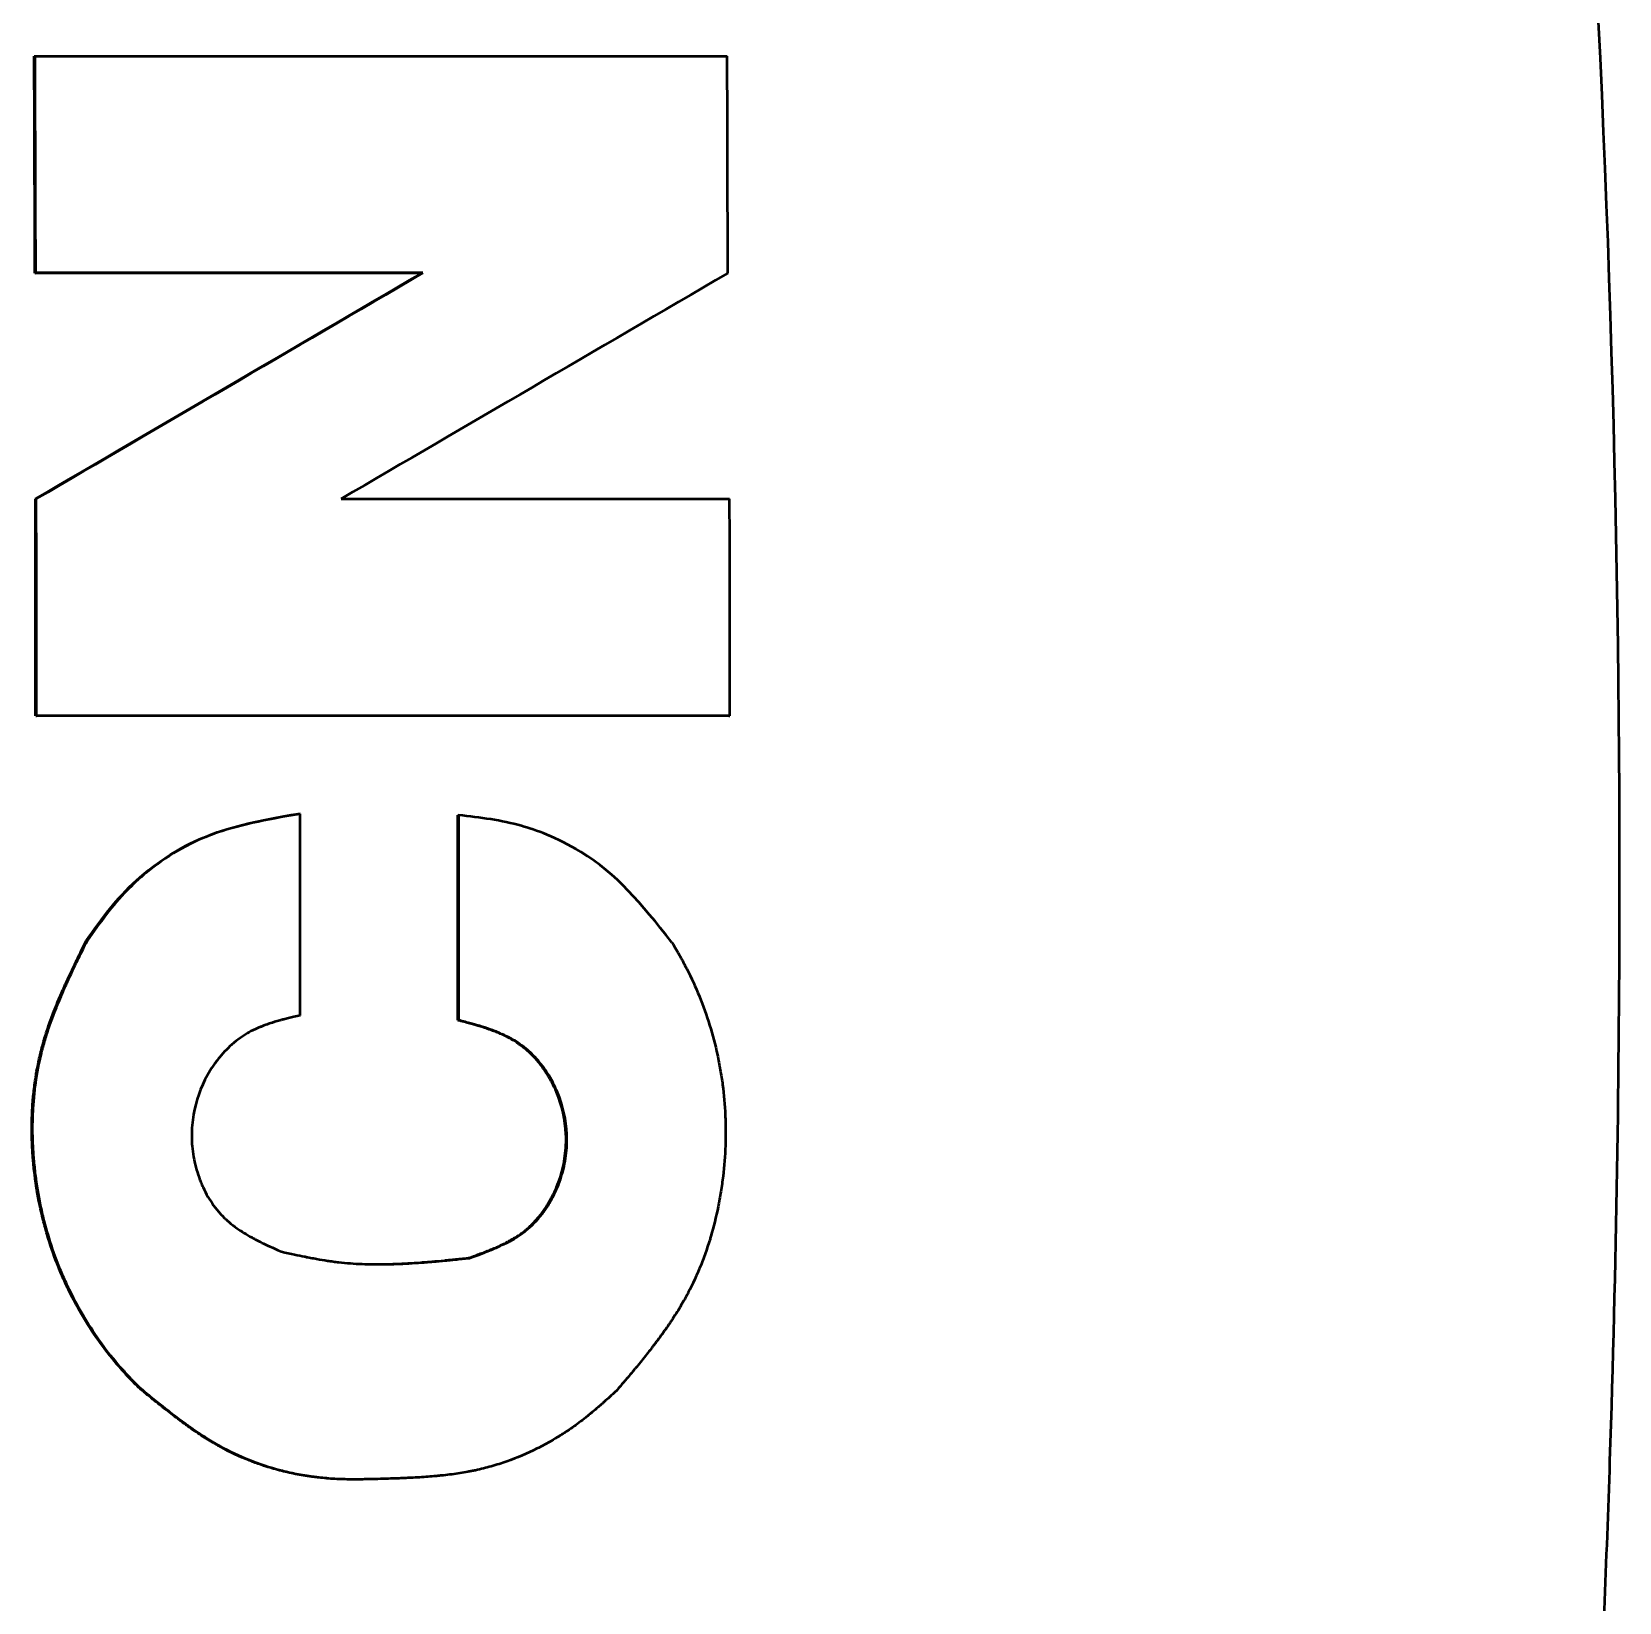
# Model space of a CAD drawing. Header units: millimetres. Extents: x 1510 to 10524, y 7125 to 13164.
# Drawn here: x 7943.565 to 7946.705, y 12628.215 to 12631.323 of the extents above; entities that cross this region are included whole.
import ezdxf

# ---------------------------------------------------------------- set-up
doc = ezdxf.new("R2010")
doc.units = ezdxf.units.MM
doc.header["$LTSCALE"] = 4
doc.layers.add('Visible (ISO)', color=7, linetype='Continuous', lineweight=50)

msp = doc.modelspace()

# ---------------------------------------------------------------- linework, layer by layer
at = {"layer": 'Visible (ISO)'}
for p, q in [((7943.5701, 12631.2741), (7943.5719, 12631.2743)), ((7943.5715, 12630.8452), (7943.5732, 12630.8453)), ((7944.3371, 12630.8452), (7944.3388, 12630.8453)), ((7943.5724, 12630.3982), (7943.5742, 12630.3983)), ((7943.573, 12629.9692), (7943.5747, 12629.9692)), ((7944.9441, 12629.9692), (7944.9459, 12629.9692)), ((7944.0946, 12629.7754), (7944.0963, 12629.7754)), ((7944.4077, 12629.7726), (7944.4094, 12629.7726)), ((7943.6729, 12629.5236), (7943.6746, 12629.5236)), ((7944.4076, 12629.3668), (7944.4093, 12629.3668)), ((7944.4291, 12628.8963), (7944.4308, 12628.8962)), ((7943.7796, 12628.6372), (7943.7814, 12628.6371)), ((7944.15, 12628.4601), (7944.1482, 12628.4603))]:
    msp.add_line(p, q, dxfattribs=at)
for centre, major_axis, ratio, start_param, end_param in [((7929.7884, 12629.6291), (-0.0004, 79.6581), 0.173048, 4.727654, 4.73304), ((7929.7334, 12629.6291), (-0.0005, 79.668), 0.173738, 4.727654, 4.73304), ((7929.7444, 12629.6317), (0.0004, -87.4356), 0.17383, 1.584674, 1.589583), ((7929.9277, 12629.643), (-0.0001, 78.6009), 0.173603, 4.716539, 4.721997), ((7929.872, 12629.643), (-0.0001, 78.6109), 0.174312, 4.716539, 4.721997), ((7929.879, 12629.6431), (0.0001, -86.4911), 0.174203, 1.574566, 1.579529)]:
    msp.add_ellipse(centre, major_axis=major_axis, ratio=ratio, start_param=start_param, end_param=end_param, dxfattribs=at)
for points, knots in [([(7945.4339, 12638.9646), (7945.8686, 12637.4002), (7946.1794, 12635.8573), (7946.3846, 12634.3544), (7946.3849, 12634.3521), (7946.3852, 12634.3498), (7946.3856, 12634.3476), (7946.386, 12634.3446), (7946.3863, 12634.3418), (7946.3868, 12634.3387), (7946.5995, 12632.7753), (7946.7034, 12631.216), (7946.7048, 12629.6754), (7946.7048, 12629.6649), (7946.7048, 12629.6543), (7946.7048, 12629.6437)], [0, 0, 0, 0, 0.49827, 0.49827, 0.49827, 0.499023, 0.499023, 0.499023, 0.5, 0.5, 0.5, 0.996593, 0.996593, 0.996593, 1, 1, 1, 1]), ([(7943.6729, 12629.5236), (7943.7054, 12629.57), (7943.7317, 12629.6065), (7943.8347, 12629.6999), (7943.8935, 12629.7245), (7943.973, 12629.7537), (7944.0269, 12629.7638), (7944.0946, 12629.7754)], [-0.4095932, -0.4095932, -0.4095932, -0.4095932, -0.3296289, -0.3296289, -0.2091929, -0.2091929, 0, 0, 0, 0]), ([(7944.0963, 12629.7754), (7943.9976, 12629.7585), (7943.9268, 12629.7444), (7943.8067, 12629.6747), (7943.7726, 12629.643), (7943.7239, 12629.5933), (7943.6998, 12629.5595), (7943.6746, 12629.5236)], [0, 0, 0, 0, 0.3050726, 0.3050726, 0.5082668, 0.5082668, 0.8301555, 0.8301555, 0.8301555, 0.8301555]), ([(7944.0963, 12629.3762), (7944.0963, 12629.4428), (7944.0963, 12629.5093), (7944.0964, 12629.6424), (7944.0964, 12629.7089), (7944.0963, 12629.7754)], [0, 0, 0, 0, 0.1996113, 0.1996113, 0.3992069, 0.3992069, 0.3992069, 0.3992069]), ([(7944.4076, 12629.3668), (7944.4076, 12629.4344), (7944.4077, 12629.5021), (7944.4077, 12629.6373), (7944.4077, 12629.705), (7944.4077, 12629.7726)], [-0.4058052, -0.4058052, -0.4058052, -0.4058052, -0.2028942, -0.2028942, 0, 0, 0, 0]), ([(7944.4094, 12629.7726), (7944.4094, 12629.705), (7944.4094, 12629.6373), (7944.4094, 12629.5021), (7944.4094, 12629.4344), (7944.4093, 12629.3668)], [0, 0, 0, 0, 0.2029443, 0.2029443, 0.4059188, 0.4059188, 0.4059188, 0.4059188]), ([(7944.8312, 12629.5208), (7944.7695, 12629.5991), (7944.7231, 12629.6555), (7944.6036, 12629.7289), (7944.56, 12629.7437), (7944.4936, 12629.7627), (7944.4532, 12629.7676), (7944.4094, 12629.7726)], [0, 0, 0, 0, 0.3008666, 0.3008666, 0.4987677, 0.4987677, 0.8075633, 0.8075633, 0.8075633, 0.8075633]), ([(7946.7048, 12629.6437), (7946.7048, 12629.2617), (7946.6985, 12628.8789), (7946.6858, 12628.4949), (7946.6793, 12628.2979), (7946.6711, 12628.1006), (7946.6612, 12627.903), (7946.6514, 12627.7057), (7946.6398, 12627.5078), (7946.6265, 12627.3101), (7946.6262, 12627.3066), (7946.626, 12627.3031), (7946.6258, 12627.2996), (7946.5732, 12626.5199), (7946.494, 12625.7373), (7946.3874, 12624.9536), (7946.3871, 12624.9514), (7946.3868, 12624.9493), (7946.3865, 12624.9471), (7946.3861, 12624.944), (7946.3857, 12624.9408), (7946.3853, 12624.9379), (7946.18, 12623.4335), (7945.869, 12621.889), (7945.4339, 12620.3228)], [0, 0, 0, 0, 0.122876, 0.122876, 0.122876, 0.185923, 0.185923, 0.185923, 0.248884, 0.248884, 0.248884, 0.25, 0.25, 0.25, 0.49834, 0.49834, 0.49834, 0.499023, 0.499023, 0.499023, 0.5, 0.5, 0.5, 1, 1, 1, 1]), ([(7943.7796, 12628.6372), (7943.7754, 12628.6414), (7943.7715, 12628.6453), (7943.768, 12628.6489), (7943.765, 12628.6519), (7943.7622, 12628.6548), (7943.7598, 12628.6573), (7943.7594, 12628.6577), (7943.7591, 12628.658), (7943.7587, 12628.6585), (7943.7584, 12628.6588), (7943.7578, 12628.6594), (7943.7574, 12628.6598), (7943.757, 12628.6603), (7943.7566, 12628.6607), (7943.7561, 12628.6612), (7943.7553, 12628.6621), (7943.7544, 12628.663), (7943.7536, 12628.6639), (7943.7518, 12628.6659), (7943.7501, 12628.6677), (7943.7486, 12628.6694), (7943.7452, 12628.6732), (7943.7421, 12628.6766), (7943.7386, 12628.6806), (7943.7256, 12628.6957), (7943.7132, 12628.7113), (7943.7013, 12628.7276), (7943.6895, 12628.7439), (7943.6784, 12628.7606), (7943.6681, 12628.7778), (7943.6578, 12628.795), (7943.6481, 12628.8127), (7943.6393, 12628.8306), (7943.6349, 12628.8396), (7943.6307, 12628.8486), (7943.6266, 12628.8578), (7943.6226, 12628.867), (7943.6188, 12628.8762), (7943.6152, 12628.8856), (7943.6079, 12628.9042), (7943.6013, 12628.9235), (7943.5956, 12628.9427), (7943.5928, 12628.9523), (7943.5902, 12628.9619), (7943.5877, 12628.9717), (7943.5853, 12628.9814), (7943.583, 12628.9912), (7943.581, 12629.0011), (7943.5769, 12629.0208), (7943.5736, 12629.0403), (7943.571, 12629.0608), (7943.5704, 12629.0659), (7943.5698, 12629.0711), (7943.5692, 12629.0762), (7943.5687, 12629.0813), (7943.5682, 12629.0864), (7943.5678, 12629.0915), (7943.5669, 12629.1017), (7943.5663, 12629.1118), (7943.5659, 12629.1219), (7943.5654, 12629.132), (7943.5652, 12629.1421), (7943.5652, 12629.1521), (7943.5652, 12629.1621), (7943.5654, 12629.1716), (7943.5659, 12629.182), (7943.566, 12629.1845), (7943.5661, 12629.1872), (7943.5663, 12629.1897), (7943.5664, 12629.1923), (7943.5666, 12629.1949), (7943.5667, 12629.1975), (7943.5671, 12629.2026), (7943.5675, 12629.2077), (7943.5679, 12629.2128), (7943.5689, 12629.2229), (7943.57, 12629.2328), (7943.5714, 12629.2429), (7943.5728, 12629.2528), (7943.5744, 12629.2626), (7943.5763, 12629.2723), (7943.5781, 12629.2821), (7943.5804, 12629.2925), (7943.5825, 12629.3012), (7943.5828, 12629.3024), (7943.5831, 12629.3033), (7943.5833, 12629.3044), (7943.5836, 12629.3055), (7943.5839, 12629.3066), (7943.5842, 12629.3077), (7943.5847, 12629.3099), (7943.5853, 12629.3121), (7943.5859, 12629.3143), (7943.5871, 12629.3187), (7943.5884, 12629.3232), (7943.5897, 12629.3278), (7943.5924, 12629.3368), (7943.5955, 12629.3463), (7943.5986, 12629.3555), (7943.6019, 12629.3649), (7943.6054, 12629.3745), (7943.6092, 12629.3843), (7943.6115, 12629.3903), (7943.6139, 12629.3963), (7943.6164, 12629.4024), (7943.618, 12629.4063), (7943.62, 12629.4111), (7943.6214, 12629.4143), (7943.6217, 12629.4149), (7943.6219, 12629.4153), (7943.6221, 12629.4159), (7943.6223, 12629.4164), (7943.6225, 12629.4169), (7943.6228, 12629.4175), (7943.6232, 12629.4185), (7943.6237, 12629.4195), (7943.6241, 12629.4206), (7943.625, 12629.4227), (7943.626, 12629.4248), (7943.627, 12629.4271), (7943.6289, 12629.4315), (7943.631, 12629.4361), (7943.633, 12629.4405), (7943.6352, 12629.4453), (7943.6375, 12629.4503), (7943.6399, 12629.4554), (7943.6415, 12629.4589), (7943.6432, 12629.4625), (7943.6449, 12629.4661), (7943.6454, 12629.4672), (7943.646, 12629.4685), (7943.6464, 12629.4692), (7943.6467, 12629.4698), (7943.6468, 12629.47), (7943.647, 12629.4705), (7943.6472, 12629.4709), (7943.6474, 12629.4714), (7943.6476, 12629.4718), (7943.648, 12629.4727), (7943.6485, 12629.4736), (7943.6489, 12629.4745), (7943.6497, 12629.4763), (7943.6507, 12629.4782), (7943.6517, 12629.4803), (7943.6535, 12629.484), (7943.6556, 12629.4883), (7943.6579, 12629.493), (7943.6623, 12629.5022), (7943.6677, 12629.5131), (7943.6729, 12629.5236)], [0, 0, 0, 0, 0.015625, 0.015625, 0.015625, 0.029239, 0.029239, 0.029239, 0.03125, 0.03125, 0.03125, 0.032836, 0.032836, 0.032836, 0.034487, 0.034487, 0.034487, 0.037994, 0.037994, 0.037994, 0.045797, 0.045797, 0.045797, 0.0625, 0.0625, 0.0625, 0.125, 0.125, 0.125, 0.1875, 0.1875, 0.1875, 0.25, 0.25, 0.25, 0.281298, 0.281298, 0.281298, 0.312501, 0.312501, 0.312501, 0.375, 0.375, 0.375, 0.406325, 0.406325, 0.406325, 0.4375, 0.4375, 0.4375, 0.5, 0.5, 0.5, 0.515465, 0.515465, 0.515465, 0.531106, 0.531106, 0.531106, 0.562499, 0.562499, 0.562499, 0.59375, 0.59375, 0.59375, 0.625, 0.625, 0.625, 0.632558, 0.632558, 0.632558, 0.640245, 0.640245, 0.640245, 0.655906, 0.655906, 0.655906, 0.6875, 0.6875, 0.6875, 0.71875, 0.71875, 0.71875, 0.75, 0.75, 0.75, 0.754225, 0.754225, 0.754225, 0.758357, 0.758357, 0.758357, 0.766399, 0.766399, 0.766399, 0.781914, 0.781914, 0.781914, 0.812503, 0.812503, 0.812503, 0.84375, 0.84375, 0.84375, 0.862702, 0.862702, 0.862702, 0.875, 0.875, 0.875, 0.877324, 0.877324, 0.877324, 0.879523, 0.879523, 0.879523, 0.883656, 0.883656, 0.883656, 0.891321, 0.891321, 0.891321, 0.906255, 0.906255, 0.906255, 0.922843, 0.922843, 0.922843, 0.93431, 0.93431, 0.93431, 0.9375, 0.9375, 0.9375, 0.940248, 0.940248, 0.940248, 0.942815, 0.942815, 0.942815, 0.947554, 0.947554, 0.947554, 0.956029, 0.956029, 0.956029, 0.971032, 0.971032, 0.971032, 1, 1, 1, 1]), ([(7943.7814, 12628.6371), (7943.7729, 12628.6455), (7943.7659, 12628.6526), (7943.7604, 12628.6583), (7943.7601, 12628.6587), (7943.7596, 12628.6592), (7943.7592, 12628.6597), (7943.7587, 12628.6601), (7943.7583, 12628.6606), (7943.7579, 12628.6611), (7943.757, 12628.662), (7943.7562, 12628.6629), (7943.7553, 12628.6638), (7943.7536, 12628.6656), (7943.752, 12628.6674), (7943.7503, 12628.6693), (7943.7469, 12628.673), (7943.7436, 12628.6767), (7943.7404, 12628.6805), (7943.7273, 12628.6956), (7943.7149, 12628.7112), (7943.7031, 12628.7275), (7943.6795, 12628.76), (7943.6588, 12628.7944), (7943.641, 12628.8305), (7943.6366, 12628.8396), (7943.6324, 12628.8486), (7943.6284, 12628.8577), (7943.6244, 12628.8669), (7943.6205, 12628.8761), (7943.6169, 12628.8855), (7943.6096, 12628.9041), (7943.6031, 12628.9232), (7943.5974, 12628.9426), (7943.5945, 12628.9523), (7943.5919, 12628.9619), (7943.5894, 12628.9716), (7943.587, 12628.9814), (7943.5847, 12628.9911), (7943.5827, 12629.001), (7943.5786, 12629.0207), (7943.5753, 12629.0406), (7943.5727, 12629.0608), (7943.5721, 12629.0658), (7943.5715, 12629.071), (7943.571, 12629.0761), (7943.5704, 12629.0812), (7943.57, 12629.0863), (7943.5695, 12629.0914), (7943.5687, 12629.1016), (7943.568, 12629.1117), (7943.5676, 12629.1218), (7943.5667, 12629.142), (7943.5668, 12629.1621), (7943.5676, 12629.1819), (7943.5677, 12629.1844), (7943.5679, 12629.1871), (7943.568, 12629.1897), (7943.5681, 12629.1923), (7943.5683, 12629.1948), (7943.5685, 12629.1974), (7943.5688, 12629.2025), (7943.5692, 12629.2076), (7943.5697, 12629.2127), (7943.5706, 12629.2229), (7943.5717, 12629.2329), (7943.5731, 12629.2428), (7943.5759, 12629.2627), (7943.5796, 12629.2821), (7943.5843, 12629.3011), (7943.5846, 12629.3023), (7943.5848, 12629.3033), (7943.5851, 12629.3044), (7943.5853, 12629.3055), (7943.5856, 12629.3066), (7943.5859, 12629.3077), (7943.5865, 12629.3099), (7943.5871, 12629.3121), (7943.5877, 12629.3143), (7943.5889, 12629.3187), (7943.5901, 12629.3232), (7943.5915, 12629.3277), (7943.5942, 12629.3368), (7943.5971, 12629.346), (7943.6004, 12629.3555), (7943.6069, 12629.3743), (7943.6145, 12629.3939), (7943.6232, 12629.4143), (7943.6234, 12629.4149), (7943.6236, 12629.4153), (7943.6238, 12629.4159), (7943.6241, 12629.4164), (7943.6243, 12629.4169), (7943.6245, 12629.4174), (7943.625, 12629.4185), (7943.6254, 12629.4195), (7943.6259, 12629.4206), (7943.6268, 12629.4227), (7943.6278, 12629.4249), (7943.6287, 12629.4271), (7943.6306, 12629.4314), (7943.6326, 12629.4359), (7943.6347, 12629.4405), (7943.6389, 12629.4496), (7943.6433, 12629.4592), (7943.6481, 12629.4692), (7943.6484, 12629.4698), (7943.6485, 12629.47), (7943.6487, 12629.4705), (7943.6489, 12629.4709), (7943.6491, 12629.4713), (7943.6494, 12629.4718), (7943.6498, 12629.4727), (7943.6502, 12629.4736), (7943.6507, 12629.4745), (7943.6515, 12629.4764), (7943.6525, 12629.4783), (7943.6534, 12629.4803), (7943.6553, 12629.4842), (7943.6574, 12629.4885), (7943.6596, 12629.493), (7943.664, 12629.5021), (7943.669, 12629.5123), (7943.6746, 12629.5236)], [0, 0, 0, 0, 0.03125, 0.03125, 0.03125, 0.033203, 0.033203, 0.033203, 0.035156, 0.035156, 0.035156, 0.039062, 0.039062, 0.039062, 0.046875, 0.046875, 0.046875, 0.0625, 0.0625, 0.0625, 0.125, 0.125, 0.125, 0.25, 0.25, 0.25, 0.28125, 0.28125, 0.28125, 0.3125, 0.3125, 0.3125, 0.375, 0.375, 0.375, 0.40625, 0.40625, 0.40625, 0.4375, 0.4375, 0.4375, 0.5, 0.5, 0.5, 0.515625, 0.515625, 0.515625, 0.53125, 0.53125, 0.53125, 0.5625, 0.5625, 0.5625, 0.625, 0.625, 0.625, 0.632812, 0.632812, 0.632812, 0.640625, 0.640625, 0.640625, 0.65625, 0.65625, 0.65625, 0.6875, 0.6875, 0.6875, 0.75, 0.75, 0.75, 0.753906, 0.753906, 0.753906, 0.757812, 0.757812, 0.757812, 0.765625, 0.765625, 0.765625, 0.78125, 0.78125, 0.78125, 0.8125, 0.8125, 0.8125, 0.875, 0.875, 0.875, 0.876953, 0.876953, 0.876953, 0.878906, 0.878906, 0.878906, 0.882812, 0.882812, 0.882812, 0.890625, 0.890625, 0.890625, 0.90625, 0.90625, 0.90625, 0.9375, 0.9375, 0.9375, 0.939453, 0.939453, 0.939453, 0.941406, 0.941406, 0.941406, 0.945312, 0.945312, 0.945312, 0.953125, 0.953125, 0.953125, 0.96875, 0.96875, 0.96875, 1, 1, 1, 1]), ([(7944.8312, 12629.5208), (7944.8376, 12629.5103), (7944.8426, 12629.5017), (7944.8464, 12629.495), (7944.8467, 12629.4946), (7944.847, 12629.4939), (7944.8473, 12629.4934), (7944.8476, 12629.4928), (7944.8479, 12629.4923), (7944.8482, 12629.4917), (7944.8489, 12629.4906), (7944.8495, 12629.4895), (7944.8501, 12629.4884), (7944.8513, 12629.4863), (7944.8525, 12629.4841), (7944.8536, 12629.4819), (7944.856, 12629.4774), (7944.8583, 12629.473), (7944.8606, 12629.4685), (7944.8697, 12629.4506), (7944.878, 12629.4324), (7944.8856, 12629.4137), (7944.9007, 12629.3763), (7944.9126, 12629.3378), (7944.9212, 12629.2984), (7944.9233, 12629.2885), (7944.9252, 12629.2788), (7944.9269, 12629.2689), (7944.9287, 12629.259), (7944.9302, 12629.2491), (7944.9315, 12629.2391), (7944.934, 12629.2192), (7944.9358, 12629.1991), (7944.9367, 12629.1788), (7944.937, 12629.1738), (7944.9371, 12629.1688), (7944.9373, 12629.1638), (7944.9374, 12629.1588), (7944.9375, 12629.1538), (7944.9375, 12629.1487), (7944.9375, 12629.1387), (7944.9374, 12629.1286), (7944.937, 12629.1186), (7944.9363, 12629.0984), (7944.9347, 12629.0783), (7944.9323, 12629.0581), (7944.9317, 12629.053), (7944.9311, 12629.0478), (7944.9304, 12629.0427), (7944.9296, 12629.0376), (7944.9289, 12629.0326), (7944.9281, 12629.0275), (7944.9265, 12629.0174), (7944.9247, 12629.0074), (7944.9227, 12628.9975), (7944.9186, 12628.9777), (7944.9138, 12628.9583), (7944.9082, 12628.9393), (7944.9079, 12628.9381), (7944.9075, 12628.9368), (7944.9071, 12628.9355), (7944.9068, 12628.9343), (7944.9064, 12628.9331), (7944.906, 12628.9318), (7944.9052, 12628.9294), (7944.9045, 12628.9269), (7944.9037, 12628.9244), (7944.9021, 12628.9195), (7944.9005, 12628.9147), (7944.8988, 12628.9099), (7944.8955, 12628.9002), (7944.892, 12628.8908), (7944.8882, 12628.8815), (7944.8808, 12628.8629), (7944.8725, 12628.845), (7944.8634, 12628.8277), (7944.8623, 12628.8256), (7944.8612, 12628.8235), (7944.8601, 12628.8214), (7944.8589, 12628.8193), (7944.8578, 12628.8172), (7944.8566, 12628.8151), (7944.8542, 12628.8109), (7944.8518, 12628.8066), (7944.8492, 12628.8023), (7944.8442, 12628.7938), (7944.8388, 12628.7851), (7944.8331, 12628.7764), (7944.8327, 12628.7758), (7944.8324, 12628.7754), (7944.8321, 12628.7749), (7944.8318, 12628.7744), (7944.8315, 12628.774), (7944.8312, 12628.7735), (7944.8305, 12628.7725), (7944.8299, 12628.7715), (7944.8292, 12628.7705), (7944.8279, 12628.7686), (7944.8266, 12628.7666), (7944.8252, 12628.7646), (7944.8225, 12628.7607), (7944.8197, 12628.7567), (7944.8168, 12628.7526), (7944.8111, 12628.7445), (7944.8049, 12628.7361), (7944.7985, 12628.7276), (7944.7981, 12628.7271), (7944.7978, 12628.7267), (7944.7975, 12628.7263), (7944.7971, 12628.7258), (7944.7968, 12628.7254), (7944.7965, 12628.725), (7944.7958, 12628.7241), (7944.7951, 12628.7232), (7944.7944, 12628.7223), (7944.793, 12628.7205), (7944.7916, 12628.7187), (7944.7902, 12628.7168), (7944.7873, 12628.7131), (7944.7843, 12628.7093), (7944.7812, 12628.7054), (7944.775, 12628.6975), (7944.7683, 12628.6892), (7944.7611, 12628.6805), (7944.761, 12628.6805), (7944.761, 12628.6804), (7944.761, 12628.6804), (7944.7607, 12628.6801), (7944.7602, 12628.6795), (7944.7598, 12628.679), (7944.7593, 12628.6784), (7944.7588, 12628.6778), (7944.7583, 12628.6772), (7944.7573, 12628.676), (7944.7562, 12628.6747), (7944.755, 12628.6732), (7944.7526, 12628.6703), (7944.7498, 12628.6669), (7944.7465, 12628.6631), (7944.7401, 12628.6554), (7944.732, 12628.6458), (7944.7223, 12628.6343)], [0, 0, 0, 0, 0.03125, 0.03125, 0.03125, 0.033203, 0.033203, 0.033203, 0.035156, 0.035156, 0.035156, 0.039062, 0.039062, 0.039062, 0.046875, 0.046875, 0.046875, 0.0625, 0.0625, 0.0625, 0.125, 0.125, 0.125, 0.25, 0.25, 0.25, 0.28125, 0.28125, 0.28125, 0.3125, 0.3125, 0.3125, 0.375, 0.375, 0.375, 0.390625, 0.390625, 0.390625, 0.40625, 0.40625, 0.40625, 0.4375, 0.4375, 0.4375, 0.5, 0.5, 0.5, 0.515625, 0.515625, 0.515625, 0.53125, 0.53125, 0.53125, 0.5625, 0.5625, 0.5625, 0.625, 0.625, 0.625, 0.628906, 0.628906, 0.628906, 0.632812, 0.632812, 0.632812, 0.640625, 0.640625, 0.640625, 0.65625, 0.65625, 0.65625, 0.6875, 0.6875, 0.6875, 0.75, 0.75, 0.75, 0.757812, 0.757812, 0.757812, 0.765625, 0.765625, 0.765625, 0.78125, 0.78125, 0.78125, 0.8125, 0.8125, 0.8125, 0.814453, 0.814453, 0.814453, 0.816406, 0.816406, 0.816406, 0.820312, 0.820312, 0.820312, 0.828125, 0.828125, 0.828125, 0.84375, 0.84375, 0.84375, 0.875, 0.875, 0.875, 0.876953, 0.876953, 0.876953, 0.878906, 0.878906, 0.878906, 0.882812, 0.882812, 0.882812, 0.890625, 0.890625, 0.890625, 0.90625, 0.90625, 0.90625, 0.9375, 0.9375, 0.9375, 0.937744, 0.937744, 0.937744, 0.941406, 0.941406, 0.941406, 0.945312, 0.945312, 0.945312, 0.953125, 0.953125, 0.953125, 0.96875, 0.96875, 0.96875, 1, 1, 1, 1]), ([(7944.0963, 12629.3762), (7944.0874, 12629.3742), (7944.0796, 12629.3723), (7944.0696, 12629.3699), (7944.0665, 12629.3691), (7944.0624, 12629.368), (7944.061, 12629.3677), (7944.0591, 12629.3672), (7944.0581, 12629.3669), (7944.0571, 12629.3666), (7944.0565, 12629.3665), (7944.0564, 12629.3664), (7944.0489, 12629.3644), (7944.042, 12629.3623), (7944.0323, 12629.3591), (7944.0292, 12629.358), (7944.0247, 12629.3563), (7944.0222, 12629.3554), (7944.0197, 12629.3544), (7944.0183, 12629.3538), (7944.018, 12629.3537), (7944.011, 12629.3508), (7944.0047, 12629.3479), (7943.9958, 12629.3432), (7943.9929, 12629.3416), (7943.9887, 12629.3391), (7943.9873, 12629.3383), (7943.9846, 12629.3365), (7943.9833, 12629.3357), (7943.9763, 12629.331), (7943.9709, 12629.327), (7943.963, 12629.3204), (7943.9604, 12629.3181), (7943.9553, 12629.3134), (7943.9527, 12629.3109), (7943.9455, 12629.3036), (7943.9409, 12629.2984), (7943.9321, 12629.2877), (7943.9278, 12629.282), (7943.916, 12629.2645), (7943.9091, 12629.2523), (7943.8917, 12629.2139), (7943.8848, 12629.1872), (7943.8813, 12629.1451), (7943.8813, 12629.1311), (7943.8838, 12629.1034), (7943.8862, 12629.0897), (7943.8916, 12629.069), (7943.8937, 12629.0623), (7943.8973, 12629.0524), (7943.8985, 12629.0491), (7943.9012, 12629.0426), (7943.9025, 12629.0395), (7943.907, 12629.0298), (7943.9102, 12629.0236), (7943.9172, 12629.0116), (7943.9209, 12629.0059), (7943.9289, 12628.9948), (7943.9332, 12628.9894), (7943.9399, 12628.9819), (7943.9423, 12628.9795), (7943.9458, 12628.9759), (7943.947, 12628.9747), (7943.9489, 12628.973), (7943.9495, 12628.9724), (7943.9507, 12628.9713), (7943.9514, 12628.9707), (7943.9566, 12628.966), (7943.9617, 12628.9619), (7943.9698, 12628.9559), (7943.9726, 12628.9539), (7943.9769, 12628.951), (7943.9795, 12628.9493), (7943.9821, 12628.9476), (7943.9836, 12628.9467), (7943.9841, 12628.9464), (7943.9895, 12628.943), (7943.9951, 12628.9398), (7944.0041, 12628.9349), (7944.0072, 12628.9332), (7944.012, 12628.9307), (7944.0151, 12628.9292), (7944.0183, 12628.9276), (7944.02, 12628.9268), (7944.0203, 12628.9266), (7944.0289, 12628.9224), (7944.0415, 12628.9166), (7944.0583, 12628.909)], [0, 0, 0, 0, 0.03125, 0.03125, 0.046875, 0.046875, 0.054688, 0.054688, 0.058594, 0.061523, 0.061523, 0.0625, 0.0625, 0.09375, 0.09375, 0.109375, 0.109375, 0.117188, 0.123047, 0.123047, 0.125, 0.125, 0.15625, 0.15625, 0.171875, 0.171875, 0.179688, 0.179688, 0.1875, 0.1875, 0.21875, 0.21875, 0.234375, 0.234375, 0.25, 0.25, 0.28125, 0.28125, 0.3125, 0.3125, 0.375, 0.375, 0.5, 0.5, 0.5625, 0.5625, 0.625, 0.625, 0.65625, 0.65625, 0.671875, 0.671875, 0.6875, 0.6875, 0.71875, 0.71875, 0.75, 0.75, 0.78125, 0.78125, 0.796875, 0.796875, 0.804688, 0.804688, 0.808594, 0.808594, 0.8125, 0.8125, 0.84375, 0.84375, 0.859375, 0.859375, 0.867188, 0.873047, 0.873047, 0.875, 0.875, 0.90625, 0.90625, 0.921875, 0.921875, 0.929688, 0.936523, 0.936523, 0.9375, 0.9375, 1, 1, 1, 1]), ([(7944.4291, 12628.8963), (7944.4381, 12628.8995), (7944.446, 12628.9024), (7944.4527, 12628.9049), (7944.4563, 12628.9062), (7944.4595, 12628.9074), (7944.4624, 12628.9085), (7944.4644, 12628.9093), (7944.4662, 12628.91), (7944.4678, 12628.9107), (7944.4682, 12628.9108), (7944.4683, 12628.9109), (7944.469, 12628.9111), (7944.4692, 12628.9112), (7944.4699, 12628.9115), (7944.4703, 12628.9117), (7944.4708, 12628.9118), (7944.4712, 12628.912), (7944.4717, 12628.9122), (7944.4726, 12628.9126), (7944.4735, 12628.913), (7944.4743, 12628.9133), (7944.4764, 12628.9142), (7944.4781, 12628.9149), (7944.4795, 12628.9155), (7944.4833, 12628.9171), (7944.4856, 12628.9181), (7944.4894, 12628.9198), (7944.4926, 12628.9213), (7944.4957, 12628.9227), (7944.4986, 12628.9242), (7944.5001, 12628.9249), (7944.5015, 12628.9256), (7944.5029, 12628.9264), (7944.5036, 12628.9267), (7944.5043, 12628.9271), (7944.505, 12628.9275), (7944.5057, 12628.9278), (7944.5063, 12628.9281), (7944.5071, 12628.9285), (7944.5074, 12628.9287), (7944.5079, 12628.929), (7944.5083, 12628.9292), (7944.5087, 12628.9294), (7944.5091, 12628.9296), (7944.5095, 12628.9299), (7944.5103, 12628.9303), (7944.5111, 12628.9308), (7944.5119, 12628.9312), (7944.5135, 12628.9321), (7944.5151, 12628.933), (7944.5165, 12628.9339), (7944.5196, 12628.9357), (7944.5224, 12628.9374), (7944.5255, 12628.9394), (7944.5283, 12628.9413), (7944.5311, 12628.9432), (7944.5338, 12628.9452), (7944.5365, 12628.9472), (7944.5389, 12628.949), (7944.5416, 12628.9512), (7944.5429, 12628.9522), (7944.5442, 12628.9534), (7944.5455, 12628.9545), (7944.5468, 12628.9556), (7944.5481, 12628.9567), (7944.5493, 12628.9579), (7944.5519, 12628.9602), (7944.5543, 12628.9625), (7944.5568, 12628.9651), (7944.5592, 12628.9675), (7944.5616, 12628.9701), (7944.564, 12628.9728), (7944.5663, 12628.9754), (7944.5687, 12628.9783), (7944.5708, 12628.981), (7944.573, 12628.9838), (7944.5751, 12628.9865), (7944.5772, 12628.9894), (7944.5792, 12628.9923), (7944.5813, 12628.9952), (7944.5832, 12628.9982), (7944.587, 12629.0042), (7944.5907, 12629.0105), (7944.594, 12629.0169), (7944.5957, 12629.0201), (7944.5973, 12629.0232), (7944.5988, 12629.0265), (7944.6003, 12629.0298), (7944.6018, 12629.033), (7944.6032, 12629.0364), (7944.6059, 12629.0431), (7944.6084, 12629.0499), (7944.6106, 12629.0567), (7944.6149, 12629.0705), (7944.618, 12629.0844), (7944.6198, 12629.0985), (7944.6217, 12629.1126), (7944.6223, 12629.1269), (7944.6216, 12629.1412), (7944.6203, 12629.17), (7944.6142, 12629.1975), (7944.603, 12629.2244), (7944.6002, 12629.2311), (7944.5971, 12629.2376), (7944.5938, 12629.244), (7944.5904, 12629.2504), (7944.5869, 12629.2564), (7944.5829, 12629.2625), (7944.581, 12629.2656), (7944.5789, 12629.2686), (7944.5768, 12629.2715), (7944.5748, 12629.2744), (7944.5726, 12629.2773), (7944.5704, 12629.2801), (7944.566, 12629.2856), (7944.5615, 12629.2908), (7944.5566, 12629.2959), (7944.5542, 12629.2984), (7944.5516, 12629.301), (7944.5491, 12629.3033), (7944.5465, 12629.3057), (7944.5439, 12629.308), (7944.5412, 12629.3102), (7944.5359, 12629.3146), (7944.5301, 12629.3189), (7944.5247, 12629.3224), (7944.5233, 12629.3234), (7944.5221, 12629.3242), (7944.5206, 12629.325), (7944.5193, 12629.3259), (7944.5179, 12629.3267), (7944.5164, 12629.3276), (7944.5136, 12629.3293), (7944.5106, 12629.3309), (7944.5076, 12629.3325), (7944.5026, 12629.3351), (7944.4974, 12629.3376), (7944.4919, 12629.34), (7944.4907, 12629.3405), (7944.4893, 12629.3411), (7944.4883, 12629.3416), (7944.4878, 12629.3417), (7944.4876, 12629.3418), (7944.4872, 12629.342), (7944.4868, 12629.3421), (7944.4865, 12629.3423), (7944.4861, 12629.3424), (7944.4854, 12629.3427), (7944.4847, 12629.343), (7944.4839, 12629.3433), (7944.4825, 12629.3439), (7944.481, 12629.3445), (7944.4794, 12629.3451), (7944.4763, 12629.3463), (7944.473, 12629.3475), (7944.4699, 12629.3486), (7944.4637, 12629.3508), (7944.4571, 12629.3529), (7944.4501, 12629.355), (7944.4496, 12629.3552), (7944.449, 12629.3554), (7944.4487, 12629.3555), (7944.4479, 12629.3557), (7944.4476, 12629.3558), (7944.447, 12629.356), (7944.4464, 12629.3561), (7944.4458, 12629.3563), (7944.4452, 12629.3565), (7944.444, 12629.3569), (7944.4427, 12629.3572), (7944.4412, 12629.3577), (7944.4386, 12629.3584), (7944.4354, 12629.3593), (7944.4318, 12629.3603), (7944.4249, 12629.3622), (7944.416, 12629.3646), (7944.4076, 12629.3668)], [0, 0, 0, 0, 0.03125, 0.03125, 0.03125, 0.04818, 0.04818, 0.04818, 0.059755, 0.059755, 0.059755, 0.0625, 0.0625, 0.0625, 0.063671, 0.063671, 0.063671, 0.064922, 0.064922, 0.064922, 0.067706, 0.067706, 0.067706, 0.074867, 0.074867, 0.074867, 0.093735, 0.093735, 0.093735, 0.109375, 0.109375, 0.109375, 0.117187, 0.117187, 0.117187, 0.121094, 0.121094, 0.121094, 0.125, 0.125, 0.125, 0.126655, 0.126655, 0.126655, 0.128368, 0.128368, 0.128368, 0.131967, 0.131967, 0.131967, 0.139799, 0.139799, 0.139799, 0.156245, 0.156245, 0.156245, 0.171875, 0.171875, 0.171875, 0.1875, 0.1875, 0.1875, 0.195076, 0.195076, 0.195076, 0.202909, 0.202909, 0.202909, 0.21875, 0.21875, 0.21875, 0.234375, 0.234375, 0.234375, 0.25, 0.25, 0.25, 0.265747, 0.265747, 0.265747, 0.281251, 0.281251, 0.281251, 0.3125, 0.3125, 0.3125, 0.328266, 0.328266, 0.328266, 0.343835, 0.343835, 0.343835, 0.375, 0.375, 0.375, 0.437622, 0.437622, 0.437622, 0.5, 0.5, 0.5, 0.625, 0.625, 0.625, 0.65625, 0.65625, 0.65625, 0.6875, 0.6875, 0.6875, 0.703046, 0.703046, 0.703046, 0.718749, 0.718749, 0.718749, 0.75, 0.75, 0.75, 0.765534, 0.765534, 0.765534, 0.781251, 0.781251, 0.781251, 0.8125, 0.8125, 0.8125, 0.820587, 0.820587, 0.820587, 0.828365, 0.828365, 0.828365, 0.843756, 0.843756, 0.843756, 0.869361, 0.869361, 0.869361, 0.875, 0.875, 0.875, 0.877289, 0.877289, 0.877289, 0.879467, 0.879467, 0.879467, 0.883587, 0.883587, 0.883587, 0.891275, 0.891275, 0.891275, 0.906273, 0.906273, 0.906273, 0.935547, 0.935547, 0.935547, 0.9375, 0.9375, 0.9375, 0.943424, 0.943424, 0.943424, 0.948402, 0.948402, 0.948402, 0.956966, 0.956966, 0.956966, 0.971678, 0.971678, 0.971678, 1, 1, 1, 1]), ([(7944.4308, 12628.8962), (7944.4489, 12628.9027), (7944.4622, 12628.9076), (7944.4707, 12628.911), (7944.471, 12628.9111), (7944.4716, 12628.9114), (7944.4721, 12628.9116), (7944.4725, 12628.9118), (7944.473, 12628.9119), (7944.4734, 12628.9121), (7944.4743, 12628.9125), (7944.4752, 12628.9128), (7944.4761, 12628.9132), (7944.4778, 12628.9139), (7944.4796, 12628.9147), (7944.4813, 12628.9154), (7944.4847, 12628.9168), (7944.488, 12628.9183), (7944.4912, 12628.9198), (7944.4975, 12628.9227), (7944.5034, 12628.9256), (7944.5088, 12628.9285), (7944.5091, 12628.9286), (7944.5096, 12628.9289), (7944.51, 12628.9291), (7944.5104, 12628.9293), (7944.5108, 12628.9296), (7944.5112, 12628.9298), (7944.512, 12628.9302), (7944.5128, 12628.9307), (7944.5136, 12628.9311), (7944.5152, 12628.932), (7944.5167, 12628.9329), (7944.5183, 12628.9338), (7944.5213, 12628.9356), (7944.5243, 12628.9375), (7944.5272, 12628.9393), (7944.5329, 12628.9431), (7944.5383, 12628.947), (7944.5433, 12628.9511), (7944.5446, 12628.9521), (7944.5459, 12628.9533), (7944.5472, 12628.9544), (7944.5485, 12628.9555), (7944.5498, 12628.9566), (7944.5511, 12628.9578), (7944.5536, 12628.9601), (7944.5561, 12628.9625), (7944.5585, 12628.965), (7944.5634, 12628.9699), (7944.5681, 12628.9753), (7944.5726, 12628.9809), (7944.5748, 12628.9837), (7944.5769, 12628.9865), (7944.5789, 12628.9893), (7944.581, 12628.9922), (7944.583, 12628.9951), (7944.5849, 12628.9981), (7944.5888, 12629.0041), (7944.5924, 12629.0103), (7944.5958, 12629.0168), (7944.5975, 12629.02), (7944.599, 12629.0232), (7944.6005, 12629.0264), (7944.6021, 12629.0297), (7944.6035, 12629.033), (7944.6049, 12629.0363), (7944.6076, 12629.043), (7944.6101, 12629.0497), (7944.6123, 12629.0567), (7944.6167, 12629.0705), (7944.6197, 12629.0844), (7944.6216, 12629.0984), (7944.6234, 12629.1125), (7944.624, 12629.1268), (7944.6234, 12629.1411), (7944.6221, 12629.1699), (7944.6158, 12629.1977), (7944.6047, 12629.2243), (7944.5992, 12629.2377), (7944.5924, 12629.2505), (7944.5847, 12629.2625), (7944.5827, 12629.2655), (7944.5807, 12629.2686), (7944.5786, 12629.2715), (7944.5765, 12629.2744), (7944.5744, 12629.2772), (7944.5722, 12629.28), (7944.5678, 12629.2856), (7944.5632, 12629.2909), (7944.5583, 12629.2959), (7944.5559, 12629.2984), (7944.5534, 12629.3009), (7944.5508, 12629.3033), (7944.5482, 12629.3057), (7944.5456, 12629.308), (7944.543, 12629.3102), (7944.5377, 12629.3146), (7944.5321, 12629.3187), (7944.5265, 12629.3224), (7944.525, 12629.3233), (7944.5238, 12629.3242), (7944.5224, 12629.325), (7944.521, 12629.3259), (7944.5196, 12629.3267), (7944.5182, 12629.3276), (7944.5153, 12629.3292), (7944.5124, 12629.3309), (7944.5093, 12629.3325), (7944.5032, 12629.3356), (7944.4968, 12629.3387), (7944.49, 12629.3415), (7944.4896, 12629.3417), (7944.4893, 12629.3418), (7944.4889, 12629.342), (7944.4886, 12629.3421), (7944.4882, 12629.3423), (7944.4878, 12629.3424), (7944.4871, 12629.3427), (7944.4864, 12629.343), (7944.4857, 12629.3433), (7944.4842, 12629.3439), (7944.4827, 12629.3445), (7944.4812, 12629.3451), (7944.4781, 12629.3462), (7944.4749, 12629.3474), (7944.4716, 12629.3486), (7944.465, 12629.3509), (7944.458, 12629.3532), (7944.4504, 12629.3554), (7944.4495, 12629.3557), (7944.4493, 12629.3558), (7944.4487, 12629.3559), (7944.4481, 12629.3561), (7944.4475, 12629.3563), (7944.4469, 12629.3565), (7944.4456, 12629.3568), (7944.4443, 12629.3572), (7944.4429, 12629.3576), (7944.4401, 12629.3584), (7944.437, 12629.3593), (7944.4335, 12629.3603), (7944.4267, 12629.3621), (7944.4186, 12629.3643), (7944.4093, 12629.3668)], [0, 0, 0, 0, 0.0625, 0.0625, 0.0625, 0.064453, 0.064453, 0.064453, 0.066406, 0.066406, 0.066406, 0.070312, 0.070312, 0.070312, 0.078125, 0.078125, 0.078125, 0.09375, 0.09375, 0.09375, 0.125, 0.125, 0.125, 0.126953, 0.126953, 0.126953, 0.128906, 0.128906, 0.128906, 0.132812, 0.132812, 0.132812, 0.140625, 0.140625, 0.140625, 0.15625, 0.15625, 0.15625, 0.1875, 0.1875, 0.1875, 0.195312, 0.195312, 0.195312, 0.203125, 0.203125, 0.203125, 0.21875, 0.21875, 0.21875, 0.25, 0.25, 0.25, 0.265625, 0.265625, 0.265625, 0.28125, 0.28125, 0.28125, 0.3125, 0.3125, 0.3125, 0.328125, 0.328125, 0.328125, 0.34375, 0.34375, 0.34375, 0.375, 0.375, 0.375, 0.4375, 0.4375, 0.4375, 0.5, 0.5, 0.5, 0.625, 0.625, 0.625, 0.6875, 0.6875, 0.6875, 0.703125, 0.703125, 0.703125, 0.71875, 0.71875, 0.71875, 0.75, 0.75, 0.75, 0.765625, 0.765625, 0.765625, 0.78125, 0.78125, 0.78125, 0.8125, 0.8125, 0.8125, 0.820312, 0.820312, 0.820312, 0.828125, 0.828125, 0.828125, 0.84375, 0.84375, 0.84375, 0.875, 0.875, 0.875, 0.876953, 0.876953, 0.876953, 0.878906, 0.878906, 0.878906, 0.882812, 0.882812, 0.882812, 0.890625, 0.890625, 0.890625, 0.90625, 0.90625, 0.90625, 0.9375, 0.9375, 0.9375, 0.941406, 0.941406, 0.941406, 0.945312, 0.945312, 0.945312, 0.953125, 0.953125, 0.953125, 0.96875, 0.96875, 0.96875, 1, 1, 1, 1]), ([(7944.0583, 12628.909), (7944.0783, 12628.9046), (7944.0936, 12628.9013), (7944.1042, 12628.8992), (7944.1045, 12628.8991), (7944.1053, 12628.899), (7944.1058, 12628.8989), (7944.1063, 12628.8988), (7944.1068, 12628.8986), (7944.1074, 12628.8985), (7944.1084, 12628.8983), (7944.1094, 12628.8981), (7944.1105, 12628.8979), (7944.1125, 12628.8975), (7944.1146, 12628.8971), (7944.1166, 12628.8967), (7944.1206, 12628.896), (7944.1246, 12628.8952), (7944.1284, 12628.8945), (7944.1361, 12628.8931), (7944.1434, 12628.8919), (7944.1502, 12628.8909), (7944.152, 12628.8906), (7944.1539, 12628.8904), (7944.1557, 12628.8901), (7944.1576, 12628.8898), (7944.1594, 12628.8896), (7944.1613, 12628.8893), (7944.165, 12628.8889), (7944.1687, 12628.8884), (7944.1724, 12628.888), (7944.1799, 12628.8871), (7944.1876, 12628.8864), (7944.1953, 12628.8858), (7944.2108, 12628.8846), (7944.2267, 12628.884), (7944.2431, 12628.8838), (7944.2436, 12628.8838), (7944.2439, 12628.8838), (7944.2444, 12628.8838), (7944.2448, 12628.8838), (7944.2452, 12628.8838), (7944.2457, 12628.8838), (7944.2465, 12628.8838), (7944.2474, 12628.8838), (7944.2483, 12628.8838), (7944.25, 12628.8838), (7944.2518, 12628.8838), (7944.2535, 12628.8838), (7944.2571, 12628.8838), (7944.2607, 12628.8838), (7944.2644, 12628.8839), (7944.2717, 12628.884), (7944.2793, 12628.8842), (7944.2871, 12628.8845), (7944.3027, 12628.8851), (7944.3192, 12628.886), (7944.3367, 12628.8873), (7944.3373, 12628.8874), (7944.3376, 12628.8874), (7944.338, 12628.8874), (7944.3385, 12628.8875), (7944.3389, 12628.8875), (7944.3393, 12628.8875), (7944.3402, 12628.8876), (7944.3411, 12628.8877), (7944.342, 12628.8877), (7944.3438, 12628.8879), (7944.3456, 12628.888), (7944.3474, 12628.8882), (7944.3511, 12628.8885), (7944.3549, 12628.8888), (7944.3588, 12628.8891), (7944.3667, 12628.8898), (7944.375, 12628.8906), (7944.3837, 12628.8914), (7944.3848, 12628.8915), (7944.385, 12628.8915), (7944.3856, 12628.8916), (7944.3863, 12628.8917), (7944.3869, 12628.8917), (7944.3876, 12628.8918), (7944.389, 12628.8919), (7944.3905, 12628.8921), (7944.3921, 12628.8922), (7944.3952, 12628.8926), (7944.3988, 12628.8929), (7944.4027, 12628.8933), (7944.4105, 12628.8941), (7944.4199, 12628.8951), (7944.4308, 12628.8962)], [0, 0, 0, 0, 0.125, 0.125, 0.125, 0.128906, 0.128906, 0.128906, 0.132812, 0.132812, 0.132812, 0.140625, 0.140625, 0.140625, 0.15625, 0.15625, 0.15625, 0.1875, 0.1875, 0.1875, 0.25, 0.25, 0.25, 0.265625, 0.265625, 0.265625, 0.28125, 0.28125, 0.28125, 0.3125, 0.3125, 0.3125, 0.375, 0.375, 0.375, 0.5, 0.5, 0.5, 0.503906, 0.503906, 0.503906, 0.507812, 0.507812, 0.507812, 0.515625, 0.515625, 0.515625, 0.53125, 0.53125, 0.53125, 0.5625, 0.5625, 0.5625, 0.625, 0.625, 0.625, 0.75, 0.75, 0.75, 0.753906, 0.753906, 0.753906, 0.757812, 0.757812, 0.757812, 0.765625, 0.765625, 0.765625, 0.78125, 0.78125, 0.78125, 0.8125, 0.8125, 0.8125, 0.875, 0.875, 0.875, 0.882812, 0.882812, 0.882812, 0.890625, 0.890625, 0.890625, 0.90625, 0.90625, 0.90625, 0.9375, 0.9375, 0.9375, 1, 1, 1, 1]), ([(7944.2103, 12628.8848), (7944.2195, 12628.8844), (7944.2288, 12628.8841), (7944.2383, 12628.8839), (7944.2393, 12628.8839), (7944.2405, 12628.8839), (7944.2413, 12628.8839), (7944.2418, 12628.8839), (7944.2422, 12628.8839), (7944.2426, 12628.8839), (7944.2431, 12628.8839), (7944.2435, 12628.8839), (7944.2439, 12628.8839), (7944.2448, 12628.8839), (7944.2456, 12628.8839), (7944.2465, 12628.8839), (7944.2482, 12628.8838), (7944.25, 12628.8838), (7944.2518, 12628.8839), (7944.2552, 12628.8839), (7944.2589, 12628.8839), (7944.2626, 12628.884), (7944.27, 12628.8841), (7944.2778, 12628.8843), (7944.2853, 12628.8846), (7944.3007, 12628.8851), (7944.317, 12628.8861), (7944.3342, 12628.8874), (7944.3349, 12628.8874), (7944.3353, 12628.8874), (7944.3356, 12628.8875), (7944.3363, 12628.8875), (7944.3369, 12628.8876), (7944.3376, 12628.8876), (7944.3384, 12628.8877), (7944.3393, 12628.8878), (7944.3403, 12628.8878), (7944.3419, 12628.888), (7944.3437, 12628.8881), (7944.3457, 12628.8883), (7944.3491, 12628.8885), (7944.3529, 12628.8889), (7944.3571, 12628.8892), (7944.3643, 12628.8899), (7944.3728, 12628.8906), (7944.382, 12628.8915), (7944.3831, 12628.8916), (7944.3832, 12628.8916), (7944.3839, 12628.8917), (7944.3845, 12628.8918), (7944.3852, 12628.8918), (7944.3859, 12628.8919), (7944.3873, 12628.892), (7944.3887, 12628.8922), (7944.3903, 12628.8923), (7944.3935, 12628.8927), (7944.3971, 12628.893), (7944.4009, 12628.8934), (7944.4092, 12628.8942), (7944.419, 12628.8952), (7944.4291, 12628.8963)], [0.4196214, 0.4196214, 0.4196214, 0.4196214, 0.4921875, 0.4921875, 0.4921875, 0.5, 0.5, 0.5, 0.5046107, 0.5046107, 0.5046107, 0.5091022, 0.5091022, 0.5091022, 0.517785, 0.517785, 0.517785, 0.5342426, 0.5342426, 0.5342426, 0.5650251, 0.5650251, 0.5650251, 0.625112, 0.625112, 0.625112, 0.7480469, 0.7480469, 0.7480469, 0.7533564, 0.7533564, 0.7533564, 0.7627276, 0.7627276, 0.7627276, 0.7740168, 0.7740168, 0.7740168, 0.7939513, 0.7939513, 0.7939513, 0.8280237, 0.8280237, 0.8280237, 0.8864058, 0.8864058, 0.8864058, 0.8933068, 0.8933068, 0.8933068, 0.9001725, 0.9001725, 0.9001725, 0.9138484, 0.9138484, 0.9138484, 0.9413201, 0.9413201, 0.9413201, 1, 1, 1, 1]), ([(7944.1482, 12628.4603), (7944.1386, 12628.4611), (7944.1292, 12628.4621), (7944.1193, 12628.4634), (7944.1166, 12628.4638), (7944.1138, 12628.4642), (7944.1111, 12628.4646), (7944.1083, 12628.465), (7944.1056, 12628.4655), (7944.1029, 12628.4659), (7944.0975, 12628.4668), (7944.0921, 12628.4678), (7944.0868, 12628.4688), (7944.0761, 12628.4709), (7944.0657, 12628.4733), (7944.0552, 12628.4761), (7944.0448, 12628.4788), (7944.0345, 12628.4818), (7944.0243, 12628.4851), (7944.0167, 12628.4876), (7944.0092, 12628.4903), (7944.0017, 12628.4931), (7943.9992, 12628.4941), (7943.9966, 12628.4951), (7943.9943, 12628.496), (7943.9759, 12628.5033), (7943.9572, 12628.5121), (7943.9385, 12628.5224), (7943.9378, 12628.5228), (7943.937, 12628.5232), (7943.9363, 12628.5236), (7943.9351, 12628.5242), (7943.9341, 12628.5248), (7943.933, 12628.5254), (7943.9319, 12628.5261), (7943.9308, 12628.5267), (7943.9297, 12628.5273), (7943.9275, 12628.5286), (7943.9253, 12628.5299), (7943.9231, 12628.5312), (7943.9188, 12628.5337), (7943.9145, 12628.5363), (7943.9104, 12628.539), (7943.9015, 12628.5445), (7943.8927, 12628.5504), (7943.8838, 12628.5565), (7943.8832, 12628.5569), (7943.8825, 12628.5574), (7943.882, 12628.5578), (7943.8814, 12628.5582), (7943.881, 12628.5584), (7943.8805, 12628.5588), (7943.88, 12628.5591), (7943.8795, 12628.5595), (7943.879, 12628.5598), (7943.878, 12628.5605), (7943.877, 12628.5612), (7943.876, 12628.562), (7943.874, 12628.5634), (7943.872, 12628.5648), (7943.8698, 12628.5664), (7943.8657, 12628.5694), (7943.8613, 12628.5726), (7943.8572, 12628.5757), (7943.8488, 12628.5819), (7943.8401, 12628.5886), (7943.8311, 12628.5957), (7943.8308, 12628.5959), (7943.8304, 12628.5962), (7943.8302, 12628.5964), (7943.8296, 12628.5968), (7943.8294, 12628.597), (7943.829, 12628.5973), (7943.8286, 12628.5976), (7943.8282, 12628.5979), (7943.8278, 12628.5983), (7943.827, 12628.5989), (7943.8262, 12628.5995), (7943.8253, 12628.6002), (7943.8238, 12628.6015), (7943.822, 12628.6029), (7943.8201, 12628.6044), (7943.8166, 12628.6072), (7943.8127, 12628.6104), (7943.8083, 12628.6139), (7943.7997, 12628.6208), (7943.7895, 12628.6292), (7943.7796, 12628.6372)], [0.1931456, 0.1931456, 0.1931456, 0.1931456, 0.25, 0.25, 0.25, 0.2651491, 0.2651491, 0.2651491, 0.2805416, 0.2805416, 0.2805416, 0.3118632, 0.3118632, 0.3118632, 0.375012, 0.375012, 0.375012, 0.4375, 0.4375, 0.4375, 0.484375, 0.484375, 0.484375, 0.5, 0.5, 0.5, 0.625, 0.625, 0.625, 0.6298878, 0.6298878, 0.6298878, 0.6375277, 0.6375277, 0.6375277, 0.6450139, 0.6450139, 0.6450139, 0.6597157, 0.6597157, 0.6597157, 0.6875, 0.6875, 0.6875, 0.7460937, 0.7460937, 0.7460937, 0.75, 0.75, 0.75, 0.7545131, 0.7545131, 0.7545131, 0.75883, 0.75883, 0.75883, 0.7670352, 0.7670352, 0.7670352, 0.7824296, 0.7824296, 0.7824296, 0.8125137, 0.8125137, 0.8125137, 0.8730469, 0.8730469, 0.8730469, 0.875, 0.875, 0.875, 0.8806496, 0.8806496, 0.8806496, 0.8858828, 0.8858828, 0.8858828, 0.8954712, 0.8954712, 0.8954712, 0.9124717, 0.9124717, 0.9124717, 0.9423551, 0.9423551, 0.9423551, 1, 1, 1, 1]), ([(7944.2494, 12628.4589), (7944.235, 12628.4585), (7944.2244, 12628.4583), (7944.2174, 12628.4582), (7944.2171, 12628.4582), (7944.2166, 12628.4582), (7944.2162, 12628.4582), (7944.2159, 12628.4582), (7944.2155, 12628.4582), (7944.2152, 12628.4582), (7944.2144, 12628.4582), (7944.2137, 12628.4582), (7944.213, 12628.4582), (7944.2115, 12628.4581), (7944.2101, 12628.4581), (7944.2087, 12628.4581), (7944.2059, 12628.4581), (7944.2031, 12628.4581), (7944.2005, 12628.4581), (7944.1951, 12628.4581), (7944.1901, 12628.4582), (7944.1853, 12628.4583), (7944.1847, 12628.4583), (7944.1839, 12628.4583), (7944.1832, 12628.4583), (7944.1825, 12628.4583), (7944.1819, 12628.4584), (7944.1812, 12628.4584), (7944.1798, 12628.4584), (7944.1785, 12628.4585), (7944.1771, 12628.4585), (7944.1744, 12628.4586), (7944.1717, 12628.4587), (7944.169, 12628.4588), (7944.1636, 12628.4591), (7944.1582, 12628.4595), (7944.1529, 12628.4599), (7944.1421, 12628.4607), (7944.1315, 12628.4619), (7944.121, 12628.4633), (7944.1184, 12628.4636), (7944.1155, 12628.4641), (7944.1128, 12628.4645), (7944.1101, 12628.4649), (7944.1074, 12628.4653), (7944.1047, 12628.4658), (7944.0993, 12628.4667), (7944.0939, 12628.4676), (7944.0885, 12628.4687), (7944.0779, 12628.4708), (7944.0673, 12628.4732), (7944.0569, 12628.4759), (7944.0361, 12628.4814), (7944.0158, 12628.488), (7943.996, 12628.4959), (7943.9763, 12628.5037), (7943.9569, 12628.513), (7943.938, 12628.5234), (7943.9368, 12628.5241), (7943.9358, 12628.5247), (7943.9347, 12628.5253), (7943.9336, 12628.5259), (7943.9325, 12628.5265), (7943.9314, 12628.5272), (7943.9292, 12628.5285), (7943.927, 12628.5297), (7943.9248, 12628.5311), (7943.9203, 12628.5337), (7943.9159, 12628.5365), (7943.9113, 12628.5393), (7943.9023, 12628.545), (7943.8931, 12628.5511), (7943.8837, 12628.5576), (7943.8831, 12628.558), (7943.8827, 12628.5583), (7943.8822, 12628.5587), (7943.8817, 12628.559), (7943.8812, 12628.5594), (7943.8807, 12628.5597), (7943.8797, 12628.5604), (7943.8787, 12628.5611), (7943.8777, 12628.5618), (7943.8757, 12628.5633), (7943.8736, 12628.5647), (7943.8716, 12628.5662), (7943.8674, 12628.5692), (7943.8632, 12628.5723), (7943.8589, 12628.5755), (7943.8503, 12628.582), (7943.8413, 12628.5889), (7943.8319, 12628.5963), (7943.8313, 12628.5967), (7943.8311, 12628.5969), (7943.8307, 12628.5972), (7943.8303, 12628.5975), (7943.8299, 12628.5978), (7943.8295, 12628.5981), (7943.8287, 12628.5988), (7943.8279, 12628.5994), (7943.8271, 12628.6001), (7943.8254, 12628.6014), (7943.8236, 12628.6028), (7943.8218, 12628.6043), (7943.8181, 12628.6072), (7943.8142, 12628.6104), (7943.81, 12628.6138), (7943.8016, 12628.6206), (7943.792, 12628.6284), (7943.7814, 12628.6371)], [0, 0, 0, 0, 0.0625, 0.0625, 0.0625, 0.064453, 0.064453, 0.064453, 0.066406, 0.066406, 0.066406, 0.070312, 0.070312, 0.070312, 0.078125, 0.078125, 0.078125, 0.09375, 0.09375, 0.09375, 0.125, 0.125, 0.125, 0.128906, 0.128906, 0.128906, 0.132812, 0.132812, 0.132812, 0.140625, 0.140625, 0.140625, 0.15625, 0.15625, 0.15625, 0.1875, 0.1875, 0.1875, 0.25, 0.25, 0.25, 0.265625, 0.265625, 0.265625, 0.28125, 0.28125, 0.28125, 0.3125, 0.3125, 0.3125, 0.375, 0.375, 0.375, 0.5, 0.5, 0.5, 0.625, 0.625, 0.625, 0.632812, 0.632812, 0.632812, 0.640625, 0.640625, 0.640625, 0.65625, 0.65625, 0.65625, 0.6875, 0.6875, 0.6875, 0.75, 0.75, 0.75, 0.753906, 0.753906, 0.753906, 0.757812, 0.757812, 0.757812, 0.765625, 0.765625, 0.765625, 0.78125, 0.78125, 0.78125, 0.8125, 0.8125, 0.8125, 0.875, 0.875, 0.875, 0.878906, 0.878906, 0.878906, 0.882812, 0.882812, 0.882812, 0.890625, 0.890625, 0.890625, 0.90625, 0.90625, 0.90625, 0.9375, 0.9375, 0.9375, 1, 1, 1, 1]), ([(7944.7223, 12628.6343), (7944.7109, 12628.6239), (7944.7029, 12628.6167), (7944.6981, 12628.6124), (7944.6979, 12628.6122), (7944.6974, 12628.6117), (7944.6964, 12628.6108), (7944.6954, 12628.6099), (7944.6938, 12628.6085), (7944.6927, 12628.6075), (7944.6895, 12628.6046), (7944.6874, 12628.6028), (7944.6812, 12628.5975), (7944.6773, 12628.5942), (7944.6732, 12628.5907), (7944.6726, 12628.5902), (7944.6715, 12628.5893), (7944.6699, 12628.588), (7944.6683, 12628.5867), (7944.6651, 12628.5841), (7944.663, 12628.5823), (7944.6565, 12628.5772), (7944.6521, 12628.5739), (7944.6391, 12628.5641), (7944.6303, 12628.5579), (7944.6203, 12628.5513), (7944.619, 12628.5505), (7944.6167, 12628.549), (7944.6155, 12628.5483), (7944.612, 12628.546), (7944.6097, 12628.5445), (7944.6026, 12628.5402), (7944.5978, 12628.5373), (7944.5836, 12628.5291), (7944.5739, 12628.5239), (7944.5448, 12628.5093), (7944.525, 12628.5008), (7944.4947, 12628.4901), (7944.4844, 12628.4868), (7944.4636, 12628.481), (7944.4532, 12628.4784), (7944.4413, 12628.4758), (7944.4401, 12628.4756), (7944.4377, 12628.4751), (7944.4364, 12628.4748), (7944.4327, 12628.4741), (7944.4301, 12628.4736), (7944.4225, 12628.4722), (7944.4173, 12628.4713), (7944.4014, 12628.4688), (7944.3904, 12628.4674), (7944.3786, 12628.4661), (7944.3784, 12628.466), (7944.3772, 12628.4659), (7944.3751, 12628.4657), (7944.373, 12628.4655), (7944.3693, 12628.4651), (7944.3668, 12628.4649), (7944.3592, 12628.4642), (7944.354, 12628.4637), (7944.3379, 12628.4625), (7944.3265, 12628.4618), (7944.3142, 12628.4612), (7944.3142, 12628.4612), (7944.3138, 12628.4612), (7944.313, 12628.4612), (7944.3122, 12628.4611), (7944.3108, 12628.4611), (7944.3098, 12628.461), (7944.3068, 12628.4609), (7944.3047, 12628.4608), (7944.298, 12628.4605), (7944.2931, 12628.4603), (7944.2768, 12628.4598), (7944.2641, 12628.4593), (7944.2494, 12628.4589)], [0, 0, 0, 0, 0.0625, 0.0625, 0.063477, 0.063477, 0.066406, 0.070312, 0.070312, 0.078125, 0.078125, 0.09375, 0.09375, 0.125, 0.125, 0.128906, 0.128906, 0.132812, 0.140625, 0.140625, 0.15625, 0.15625, 0.1875, 0.1875, 0.25, 0.25, 0.257812, 0.257812, 0.265625, 0.265625, 0.28125, 0.28125, 0.3125, 0.3125, 0.375, 0.375, 0.5, 0.5, 0.5625, 0.5625, 0.625, 0.625, 0.632812, 0.632812, 0.640625, 0.640625, 0.65625, 0.65625, 0.6875, 0.6875, 0.75, 0.75, 0.751953, 0.751953, 0.757812, 0.765625, 0.765625, 0.78125, 0.78125, 0.8125, 0.8125, 0.875, 0.875, 0.875977, 0.875977, 0.878906, 0.882812, 0.882812, 0.890625, 0.890625, 0.90625, 0.90625, 0.9375, 0.9375, 1, 1, 1, 1])]:
    msp.add_open_spline(points, degree=3, knots=knots, dxfattribs=at)
for points in [[(7943.5719, 12631.2743), (7944.0067, 12631.2743), (7944.4629, 12631.2743), (7944.9406, 12631.2743)], [(7944.3371, 12630.8452), (7944.075, 12630.8452), (7943.8198, 12630.8452), (7943.5715, 12630.8452)], [(7943.5724, 12630.3982), (7943.8207, 12630.5433), (7944.0755, 12630.6923), (7944.3371, 12630.8452)], [(7944.3388, 12630.8453), (7944.0767, 12630.8453), (7943.8215, 12630.8453), (7943.5732, 12630.8453)], [(7943.5742, 12630.3983), (7943.8224, 12630.5434), (7944.0773, 12630.6924), (7944.3388, 12630.8453)], [(7944.9419, 12630.8451), (7944.6806, 12630.6925), (7944.4257, 12630.5436), (7944.1772, 12630.3984)], [(7944.1772, 12630.3984), (7944.4266, 12630.3984), (7944.6826, 12630.3984), (7944.9454, 12630.3984)], [(7944.9441, 12629.9692), (7944.4652, 12629.9692), (7944.0081, 12629.9692), (7943.573, 12629.9692)], [(7944.9459, 12629.9692), (7944.4669, 12629.9692), (7944.0099, 12629.9692), (7943.5747, 12629.9692)]]:
    msp.add_open_spline(points, degree=3, dxfattribs=at)

doc.saveas('drawing.dxf')
